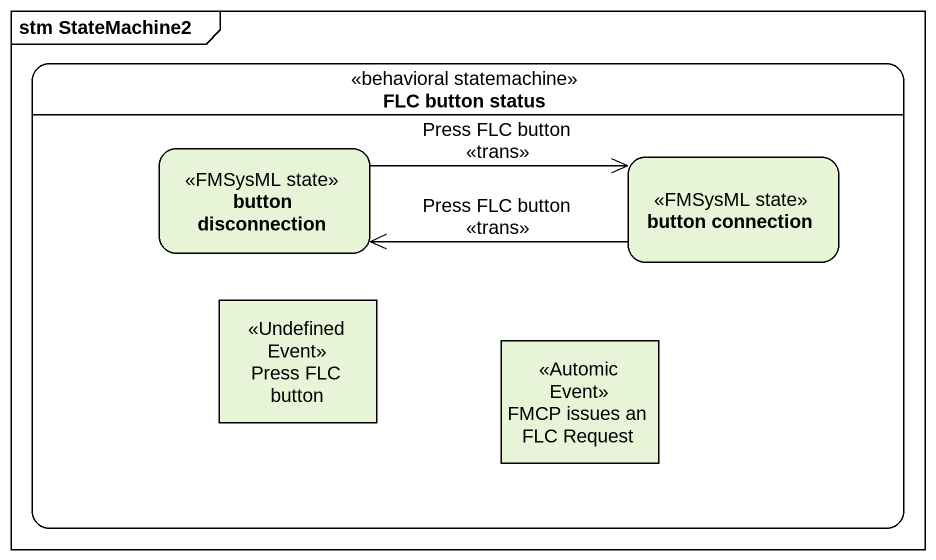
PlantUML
@startuml
mainframe stm StateMachine2
hide empty description
state "FLC button status" as FLC_button_status <<behavioral statemachine>> {
  state "button disconnection" as button_disconnection <<FMSysML state>>
  state "button connection" as button_connection <<FMSysML state>>
  state "Press FLC button" as Press_FLC_button <<Undefined Event>>
  state "FMCP issues an FLC Request" as FMCP_issues_an_FLC_Request <<Automic Event>>
}
button_disconnection -right-> button_connection : Press FLC button\n<<trans>>
button_connection -left-> button_disconnection : Press FLC button\n<<trans>>
@enduml
